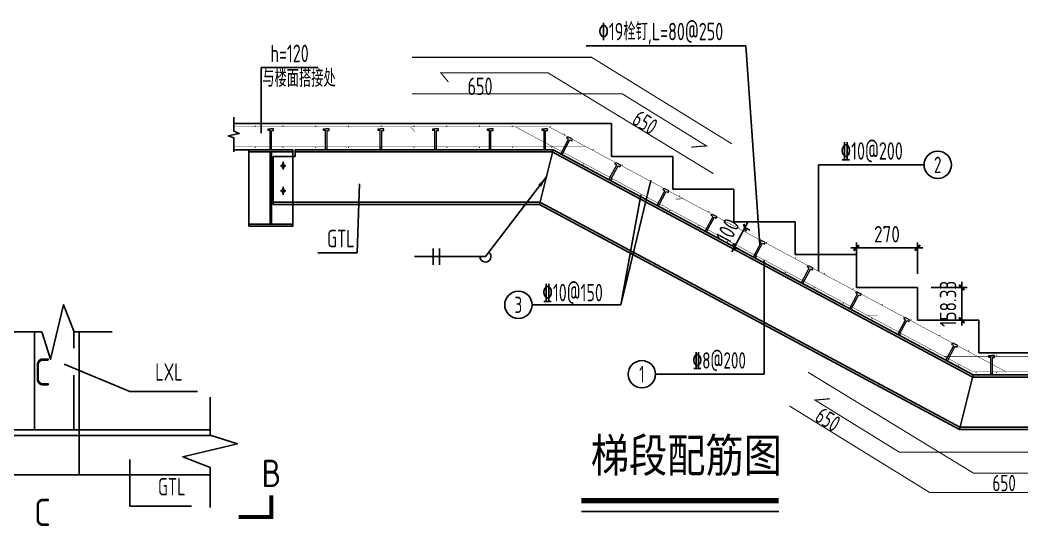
# Model space of a CAD drawing. Extents: x 180850 to 1399066, y 113487 to 334416.
# Drawn here: x 564763 to 573935, y 118602 to 123233 of the extents above; entities that cross this region are included whole.
import ezdxf
from ezdxf.enums import TextEntityAlignment as Align

# ---------------------------------------------------------------- set-up
doc = ezdxf.new("R2010")
doc.units = 0
doc.header["$LTSCALE"] = 1000
doc.linetypes.add('DASHED', pattern=[0.75, 0.5, -0.25])
for name, color, linetype in [('AXIS', 3, 'Continuous'), ('DIM', 146, 'Continuous'), ('DOTE', 1, 'Continuous'), ('GL', 150, 'Continuous'), ('NUM', 7, 'Continuous'), ('PUB_TEXT', 7, 'Continuous'), ('REIN', 1, 'Continuous'), ('STPM_RBEAM_NUM', 7, 'Continuous'), ('TEXT', 7, 'Continuous'), ('THIN', 7, 'Continuous'), ('WELD', 7, 'Continuous'), ('型钢', 6, 'Continuous'), ('引出线', 3, 'Continuous'), ('柱梁', 2, 'Continuous'), ('踏步', 204, 'Continuous')]:
    doc.layers.add(name, color=color, linetype=linetype)
doc.layers.add('螺栓', color=15, linetype='Continuous', lineweight=18)
doc.styles.get("Standard").update_dxf_attribs({"font": 'gbenor.shx', "bigfont": 'gbcbig.shx'})
doc.styles.add('TSSD_Dimension', font='Tssdeng.shx', dxfattribs={"width": 0.8, "bigfont": 'hztxt.shx'})
doc.styles.add('TSSD_Label', font='tssdeng.shx', dxfattribs={"width": 0.7, "bigfont": 'hztxt.shx'})
doc.styles.add('TSSD_Norm', font='tssdeng.shx', dxfattribs={"bigfont": 'hztxt.shx'})
doc.styles.add('TSSD_Num', font='Tssdeng.shx', dxfattribs={"width": 0.7, "bigfont": 'hztxt.shx'})
doc.styles.add('TSSD_Rein', font='Tssdeng.shx', dxfattribs={"width": 0.7, "bigfont": 'hztxt.shx'})
doc.dimstyles.new('TSSD_25_50', dxfattribs={"dimtxt": 150, "dimasz": 50, "dimexe": 50, "dimexo": 125, "dimgap": 50, "dimtad": 1, "dimdec": 0, "dimlfac": 0.5, "dimzin": 0, "dimdsep": 46, "dimtxsty": 'TSSD_Dimension', "dimblk": 'ARCHTICK', "dimcen": 0, "dimdle": 50, "dimclrt": 7, "dimadec": 0, "dimazin": 0, "dimtfac": 1, "dimtdec": 0, "dimtix": 1, "dimtmove": 2, "dimatfit": 3, "dimfxl": 1, "dimtolj": 1, "dimtzin": 0, "dimarcsym": 0})
doc.dimstyles.new('TSSD_LEADER_STYLE_100.0', dxfattribs={"dimtxt": 300, "dimasz": 100, "dimexe": 100, "dimexo": 250, "dimgap": 0.09, "dimtad": 0, "dimtih": 1, "dimtoh": 1, "dimdec": 4, "dimzin": 0, "dimdsep": 46, "dimtxsty": 'Standard', "dimcen": 0.09, "dimdle": 100, "dimclrt": 7, "dimadec": 0, "dimazin": 0, "dimtfac": 1, "dimtdec": 4, "dimtofl": 0, "dimtmove": 0, "dimatfit": 3, "dimfxl": 1, "dimtolj": 1, "dimtzin": 0, "dimarcsym": 0})

# ---------------------------------------------------------------- blocks, each defined once
blk = doc.blocks.new('_ArchTick')
at = {"color": 0, "linetype": 'ByBlock', "const_width": 0.4}
blk.add_lwpolyline([(-0.5, -0.5), (0.5, 0.5)], dxfattribs=at)
blk = doc.blocks.new('*D1620')
at = {"layer": 'AXIS', "color": 0, "lineweight": -2, "transparency": 16777216}
for p, q in [((572419.3, 120927.2), (572419.3, 121197.7)), ((572979.3, 120910.7), (572979.3, 121197.7)), ((572369.3, 121147.7), (573029.3, 121147.7))]:
    blk.add_line(p, q, dxfattribs=at)
at = {"layer": 'Defpoints', "color": 0, "transparency": 16777216}
for p in [(572979.3, 121147.7), (572419.3, 120802.2), (572979.3, 120785.7)]:
    blk.add_point(p, dxfattribs=at)
at = {"layer": 'AXIS', "color": 0, "lineweight": -2, "transparency": 16777216, "xscale": 50, "yscale": 50, "zscale": 50, "rotation": 180}
blk.add_blockref('_ArchTick', (572419.3, 121147.7), dxfattribs=at)
at = {"layer": 'AXIS', "color": 0, "lineweight": -2, "transparency": 16777216, "xscale": 50, "yscale": 50, "zscale": 50}
blk.add_blockref('_ArchTick', (572979.3, 121147.7), dxfattribs=at)
at = {"layer": 'AXIS', "color": 7, "transparency": 16777216, "insert": (572699.3, 121272.7), "char_height": 150, "attachment_point": 5, "style": 'TSSD_Dimension'}
blk.add_mtext('\\A1;270', dxfattribs=at)
blk = doc.blocks.new('*D1621')
at = {"layer": 'AXIS', "color": 0, "lineweight": -2, "transparency": 16777216}
for p, q in [((573384, 120785.7), (573384, 120835.7)), ((573104.3, 120785.7), (573434, 120785.7)), ((573384, 120485.7), (573384, 120785.7)), ((573104.3, 120485.7), (573434, 120485.7)), ((573384, 120485.7), (573384, 120435.7))]:
    blk.add_line(p, q, dxfattribs=at)
at = {"layer": 'Defpoints', "color": 0, "transparency": 16777216}
for p in [(572979.3, 120785.7), (573384, 120785.7), (572979.3, 120485.7)]:
    blk.add_point(p, dxfattribs=at)
at = {"layer": 'AXIS', "color": 0, "lineweight": -2, "transparency": 16777216, "xscale": 50, "yscale": 50, "zscale": 50}
for p, rotation in [((573384, 120785.7), 270), ((573384, 120485.7), 90)]:
    blk.add_blockref('_ArchTick', p, dxfattribs=dict(at, rotation=rotation))
at = {"layer": 'AXIS', "color": 7, "transparency": 16777216, "insert": (573259, 120635.7), "char_height": 150, "attachment_point": 5, "rotation": 90, "style": 'TSSD_Dimension'}
blk.add_mtext('\\A1;158.33', dxfattribs=at)
blk = doc.blocks.new('ts_reino')
at = {"color": 0, "linetype": 'ByBlock', "lineweight": -2}
blk.add_circle((0, 0), 0.5, dxfattribs=at)
at = {"color": 0, "linetype": 'ByBlock', "lineweight": -2, "style": 'TSSD_Num', "width": 0.7}
blk.add_attdef('A', text='', height=0.6, dxfattribs=at).set_placement((0, 0), align=Align.MIDDLE_CENTER)
blk = doc.blocks.new('*D1622')
at = {"layer": 'AXIS', "color": 0, "lineweight": -2, "transparency": 16777216}
for p, q in [((571398.8, 121332.4), (571422.4, 121376.4)), ((571398.8, 121332.4), (571304.4, 121156.1)), ((571409.5, 121326.7), (571442.9, 121308.8)), ((571304.4, 121156.1), (571280.8, 121112)), ((571315, 121150.4), (571348.5, 121132.5))]:
    blk.add_line(p, q, dxfattribs=at)
at = {"layer": 'Defpoints', "color": 0, "transparency": 16777216}
for p in [(571299.3, 121385.7), (571204.8, 121209.4), (571304.4, 121156.1)]:
    blk.add_point(p, dxfattribs=at)
at = {"layer": 'AXIS', "color": 0, "lineweight": -2, "transparency": 16777216, "xscale": 50, "yscale": 50, "zscale": 50}
for p, rotation in [((571398.8, 121332.4), 241.8214098901416), ((571304.4, 121156.1), 61.82140989014161)]:
    blk.add_blockref('_ArchTick', p, dxfattribs=dict(at, rotation=rotation))
at = {"layer": 'AXIS', "color": 7, "transparency": 16777216, "insert": (571241.4, 121303.3), "char_height": 150, "attachment_point": 5, "rotation": 61.82141, "style": 'TSSD_Dimension'}
blk.add_mtext('\\A1;100', dxfattribs=at)
blk = doc.blocks.new('_WELD006')
at = {"color": 0, "linetype": 'ByBlock'}
for p, q in [((0, 0), (0, 0.5)), ((0.4, 0), (0.4, 0.5))]:
    blk.add_line(p, q, dxfattribs=at)

msp = doc.modelspace()

# ---------------------------------------------------------------- hatches: boundary and pattern name
at = {"layer": 'DIM'}
for points in [[(567172.95, 121924.07), (567184.95, 121900.07), (567172.95, 121876.07), (567160.95, 121900.07)], [(567172.95, 121694.62), (567184.95, 121670.62), (567172.95, 121646.62), (567160.95, 121670.62)]]:
    msp.add_hatch(color=256, dxfattribs=at).paths.add_polyline_path(points)

# ---------------------------------------------------------------- linework, layer by layer
for p, q in [((567172.95, 121924.07), (567160.95, 121900.07)), ((567172.95, 121876.07), (567160.95, 121900.07)), ((567172.95, 121924.07), (567184.95, 121900.07)), ((567172.95, 121876.07), (567184.95, 121900.07)), ((567172.95, 121694.62), (567160.95, 121670.62)), ((567172.95, 121646.62), (567160.95, 121670.62)), ((567172.95, 121694.62), (567184.95, 121670.62)), ((567172.95, 121646.62), (567184.95, 121670.62))]:
    msp.add_line(p, q, dxfattribs=at)
at = {"layer": 'DOTE'}
for p, q in [((567196.95, 121900.07), (567148.95, 121900.07)), ((567172.95, 121936.07), (567172.95, 121864.07)), ((567196.95, 121670.62), (567148.95, 121670.62)), ((567172.95, 121706.62), (567172.95, 121634.62))]:
    msp.add_line(p, q, dxfattribs=at)
at = {"layer": 'GL'}
for p, q in [((567281.31, 122045.7), (569643.75, 122045.7)), ((567281.31, 121985.7), (567281.31, 122045.7)), ((567281.31, 122025.7), (569643.75, 122025.7)), ((569518.26, 121545.7), (569643.75, 122045.7)), ((573479.64, 119968.07), (569634.31, 122028.07)), ((573489.08, 119985.7), (569643.75, 122045.7)), ((567080.7, 121545.7), (567080.7, 121985.7)), ((567080.7, 121985.7), (567281.31, 121985.7)), ((567080.7, 121565.7), (569518.26, 121565.7)), ((567080.7, 121545.7), (569518.26, 121545.7)), ((573363.59, 119485.7), (569518.26, 121545.7)), ((573373.04, 119503.33), (569527.7, 121563.33)), ((573363.59, 119485.7), (573489.08, 119985.7)), ((573489.08, 119985.7), (575433.61, 119985.7)), ((573489.08, 119965.7), (575433.61, 119965.7)), ((566502.57, 119481.18), (563704.47, 119481.18)), ((566502.57, 119431.18), (563704.47, 119431.18)), ((565305.7, 119071.18), (565305.7, 119481.18)), ((573363.59, 119505.7), (575637.86, 119505.7)), ((573363.59, 119485.7), (575637.86, 119485.7)), ((566502.57, 119071.18), (563704.47, 119071.18))]:
    msp.add_line(p, q, dxfattribs=at)
msp.add_lwpolyline([(566502.57, 119781.18), (566502.57, 119481.18), (566502.57, 119434.18), (566752.57, 119354.18), (566253.2, 119235.86), (566502.57, 119138.18), (566502.57, 119071.18), (566502.57, 118771.18)], dxfattribs=at)
at = {"layer": 'NUM', "const_width": 50}
msp.add_lwpolyline([(569903.15, 118833.05), (571708.35, 118833.05)], dxfattribs=at)
at = {"layer": 'REIN'}
for points, const_width in [([(568352.47, 122891.69), (569996.61, 122891.69), (571280.2, 122099.86)], 10), ([(568685.54, 122665.28), (568615.81, 122749.83), (569597.16, 122749.83), (571111.94, 121826.44)], 10), ([(568352.47, 122558.7), (570274.9, 122558.7), (571046.94, 122081.67), (570909.68, 122070.16)], 10), ([(569606.88, 122254.86), (566719.59, 122254.86)], 4), ([(568338.74, 122254.86), (568379.73, 122209.94)], 4), ([(569301.74, 122254.86), (573479.94, 120016.54)], 4), ([(569606.88, 122254.86), (573785.08, 120016.54)], 4), ([(569939.26, 122076.8), (566719.59, 122076.8)], 4), ([(570836.59, 121596.09), (570766, 121595.02)], 4), ([(572516.31, 120532.77), (572613.54, 120532.46)], 4), ([(573221.74, 120154.86), (575898.88, 120154.86)], 4), ([(574402.1, 119170.96), (574471.84, 119086.41), (573490.49, 119086.41), (571975.71, 120009.81)], 10), ([(573479.94, 120016.54), (575891.76, 120016.54)], 4), ([(574735.18, 118908.19), (573091.04, 118908.19), (571807.45, 119700.02)], 10), ([(574735.18, 119277.54), (572812.74, 119277.54), (572040.7, 119754.57), (572177.97, 119766.08)], 10)]:
    msp.add_lwpolyline(points, dxfattribs=dict(at, const_width=const_width))
at = {"layer": 'REIN', "const_width": 5}
for points in [[(566913.9, 122262.84, 1), (566918.9, 122262.84, 1)], [(567167.28, 122262.84, 1), (567172.28, 122262.84, 1)], [(567467.28, 122262.84, 1), (567472.28, 122262.84, 1)], [(567767.28, 122262.84, 1), (567772.28, 122262.84, 1)], [(568067.28, 122262.84, 1), (568072.28, 122262.84, 1)], [(568367.28, 122262.84, 1), (568372.28, 122262.84, 1)], [(568667.28, 122262.84, 1), (568672.28, 122262.84, 1)], [(568967.28, 122262.84, 1), (568972.28, 122262.84, 1)], [(569267.28, 122262.84, 1), (569272.28, 122262.84, 1)], [(569614.94, 122259.11, 1), (569619.94, 122259.11, 1)], [(569743.65, 122189.41, 1), (569748.65, 122189.41, 1)], [(566914.16, 122067.85, 1), (566919.16, 122067.85, 1)], [(567167.54, 122067.85, 1), (567172.54, 122067.85, 1)], [(567467.28, 122066.34, 1), (567472.28, 122066.34, 1)], [(567767.28, 122066.34, 1), (567772.28, 122066.34, 1)], [(568067.28, 122066.34, 1), (568072.28, 122066.34, 1)], [(568367.28, 122066.34, 1), (568372.28, 122066.34, 1)], [(568667.28, 122066.34, 1), (568672.28, 122066.34, 1)], [(568967.28, 122066.34, 1), (568972.28, 122066.34, 1)], [(569267.28, 122066.34, 1), (569272.28, 122066.34, 1)], [(569629.73, 122068.52, 1), (569634.73, 122068.52, 1)], [(570008.09, 122047.74, 1), (570013.09, 122047.74, 1)], [(569915.87, 121915.09, 1), (569920.87, 121915.09, 1)], [(570272.53, 121906.08, 1), (570277.53, 121906.08, 1)], [(570180.32, 121773.42, 1), (570185.32, 121773.42, 1)], [(570536.98, 121764.41, 1), (570541.98, 121764.41, 1)], [(570444.76, 121631.76, 1), (570449.76, 121631.76, 1)], [(570801.42, 121622.74, 1), (570806.42, 121622.74, 1)], [(570709.2, 121490.09, 1), (570714.2, 121490.09, 1)], [(571065.87, 121481.08, 1), (571070.87, 121481.08, 1)], [(570973.65, 121348.43, 1), (570978.65, 121348.43, 1)], [(571330.31, 121339.41, 1), (571335.31, 121339.41, 1)], [(571238.09, 121206.76, 1), (571243.09, 121206.76, 1)], [(571594.75, 121197.74, 1), (571599.75, 121197.74, 1)], [(571502.54, 121065.09, 1), (571507.54, 121065.09, 1)], [(571859.2, 121056.08, 1), (571864.2, 121056.08, 1)], [(571766.98, 120923.43, 1), (571771.98, 120923.43, 1)], [(572123.64, 120914.41, 1), (572128.64, 120914.41, 1)], [(572031.42, 120781.76, 1), (572036.42, 120781.76, 1)], [(572388.09, 120772.74, 1), (572393.09, 120772.74, 1)], [(572295.87, 120640.09, 1), (572300.87, 120640.09, 1)], [(572652.53, 120631.08, 1), (572657.53, 120631.08, 1)], [(572560.31, 120498.43, 1), (572565.31, 120498.43, 1)], [(572916.97, 120489.41, 1), (572921.97, 120489.41, 1)], [(572824.76, 120356.76, 1), (572829.76, 120356.76, 1)], [(573181.42, 120347.74, 1), (573186.42, 120347.74, 1)], [(573089.2, 120215.09, 1), (573094.2, 120215.09, 1)], [(573445.86, 120206.08, 1), (573450.86, 120206.08, 1)], [(573701.11, 120165.32, 1), (573706.11, 120165.32, 1)], [(573353.64, 120073.43, 1), (573358.64, 120073.43, 1)], [(573513.1, 120006, 1), (573518.1, 120006, 1)], [(573701.11, 120006, 1), (573706.11, 120006, 1)]]:
    msp.add_lwpolyline(points, format="xyb", close=True, dxfattribs=at)
at = {"layer": 'THIN'}
msp.add_lwpolyline([(569903.15, 118733.05), (571708.35, 118733.05)], dxfattribs=at)
at = {"layer": 'WELD'}
msp.add_line((569024.19, 121067.62), (568374.19, 121067.62), dxfattribs=at)
msp.add_arc((569024.19, 121067.62), 50, 180, 52.592318, dxfattribs=at)
at = {"layer": '型钢'}
for p, q in [((564895.7, 119481.18), (564895.7, 120377.94)), ((565305.7, 119481.18), (565305.7, 120377.94))]:
    msp.add_line(p, q, dxfattribs=at)
at = {"layer": '型钢', "linetype": 'DASHED'}
msp.add_line((565255.7, 119481.18), (565255.7, 120377.94), dxfattribs=at)
at = {"layer": '型钢'}
msp.add_lwpolyline([(564595.7, 120377.94), (564895.7, 120377.94), (564962.7, 120377.94), (565042.7, 120127.94), (565161.02, 120627.31), (565258.7, 120377.94), (565305.7, 120377.94), (565605.7, 120377.94)], dxfattribs=at)
at = {"layer": '引出线'}
for p, q in [((571408.96, 122998.58), (569947.44, 122998.58)), ((571535.57, 121175.17), (571408.96, 122998.58)), ((567489.12, 122798.03), (566970.22, 122798.03)), ((566970.22, 122798.03), (566970.22, 122196.54)), ((572072.72, 120933.88), (572072.72, 121907.84)), ((572072.72, 121907.84), (573039.04, 121907.84)), ((567870.2, 121735.46), (567849.63, 121103.39)), ((570261.91, 120626.14), (570539.48, 121764.41)), ((570447.26, 121631.76), (570261.91, 120626.14)), ((567849.63, 121103.39), (567489.33, 121103.39)), ((571575.73, 121036.65), (571575.73, 119990.88)), ((570261.91, 120626.14), (569450.15, 120626.14)), ((565168.74, 120082.39), (565769.15, 119832.94)), ((571575.73, 119990.88), (570580.62, 119990.88)), ((566389.35, 119832.94), (565769.15, 119832.94)), ((565769.15, 118783.42), (565769.15, 119211.17)), ((565769.15, 118783.42), (566332.18, 118783.42))]:
    msp.add_line(p, q, dxfattribs=at)
msp.add_lwpolyline([(566719.59, 122025.7), (566719.59, 122085.7), (566719.59, 122156.1), (566669.59, 122172.1), (566769.47, 122195.76), (566719.59, 122215.3), (566719.59, 122285.7), (566719.59, 122345.7)], dxfattribs=at)
at = {"layer": '引出线', "const_width": 35}
msp.add_lwpolyline([(566764.29, 118683.4), (567064.29, 118683.4), (567064.29, 118883.4)], dxfattribs=at)
at = {"layer": '柱梁'}
for p, q in [((566859.28, 121365.7), (566859.28, 122025.7)), ((567259.28, 121365.7), (567259.28, 122025.7))]:
    msp.add_line(p, q, dxfattribs=at)
for points in [[(566859.28, 122045.7), (567259.28, 122045.7), (567259.28, 122025.7), (566859.28, 122025.7)], [(567053.28, 122025.7), (567065.28, 122025.7), (567065.28, 121365.7), (567053.28, 121365.7)], [(566859.28, 121345.7), (567259.28, 121345.7), (567259.28, 121365.7), (566859.28, 121365.7)]]:
    msp.add_lwpolyline(points, close=True, dxfattribs=at)
at = {"layer": '螺栓'}
for p, q in [((567033.36, 122220.77), (567033.36, 122237.22)), ((567033.36, 122237.22), (567059.08, 122237.22)), ((567051.87, 122220.77), (567033.36, 122220.77)), ((567051.87, 122054.23), (567051.87, 122220.77)), ((567084.79, 122237.22), (567059.08, 122237.22)), ((567066.28, 122220.77), (567084.79, 122220.77)), ((567066.28, 122054.23), (567066.28, 122220.77)), ((567084.79, 122220.77), (567084.79, 122237.22)), ((567541.65, 122237.22), (567567.37, 122237.22)), ((567541.65, 122220.77), (567541.65, 122237.22)), ((567560.16, 122220.77), (567541.65, 122220.77)), ((567560.16, 122054.23), (567560.16, 122220.77)), ((567593.08, 122237.22), (567567.37, 122237.22)), ((567574.57, 122054.23), (567574.57, 122220.77)), ((567574.57, 122220.77), (567593.08, 122220.77)), ((567593.08, 122220.77), (567593.08, 122237.22)), ((568041.65, 122237.22), (568067.37, 122237.22)), ((568041.65, 122220.77), (568041.65, 122237.22)), ((568060.16, 122220.77), (568041.65, 122220.77)), ((568060.16, 122054.23), (568060.16, 122220.77)), ((568093.08, 122237.22), (568067.37, 122237.22)), ((568074.57, 122054.23), (568074.57, 122220.77)), ((568074.57, 122220.77), (568093.08, 122220.77)), ((568093.08, 122220.77), (568093.08, 122237.22)), ((568541.65, 122220.77), (568541.65, 122237.22)), ((568541.65, 122237.22), (568567.37, 122237.22)), ((568560.16, 122220.77), (568541.65, 122220.77)), ((568560.16, 122054.23), (568560.16, 122220.77)), ((568593.08, 122237.22), (568567.37, 122237.22)), ((568574.57, 122220.77), (568593.08, 122220.77)), ((568574.57, 122054.23), (568574.57, 122220.77)), ((568593.08, 122220.77), (568593.08, 122237.22)), ((569041.65, 122220.77), (569041.65, 122237.22)), ((569041.65, 122237.22), (569067.37, 122237.22)), ((569060.16, 122220.77), (569041.65, 122220.77)), ((569060.16, 122054.23), (569060.16, 122220.77)), ((569093.08, 122237.22), (569067.37, 122237.22)), ((569074.57, 122220.77), (569093.08, 122220.77)), ((569074.57, 122054.23), (569074.57, 122220.77)), ((569093.08, 122220.77), (569093.08, 122237.22)), ((569541.65, 122237.22), (569567.37, 122237.22)), ((569541.65, 122220.77), (569541.65, 122237.22)), ((569560.16, 122220.77), (569541.65, 122220.77)), ((569560.16, 122054.23), (569560.16, 122220.77)), ((569593.08, 122237.22), (569567.37, 122237.22)), ((569574.57, 122054.23), (569574.57, 122220.77)), ((569574.57, 122220.77), (569593.08, 122220.77)), ((569593.08, 122220.77), (569593.08, 122237.22)), ((569717.01, 122016.14), (569785.04, 122142.76)), ((569729.69, 122009.32), (569797.73, 122135.95)), ((569768.73, 122151.52), (569776.51, 122166.01)), ((569785.04, 122142.76), (569768.73, 122151.52)), ((569776.51, 122166.01), (569799.17, 122153.85)), ((569797.73, 122135.95), (569814.04, 122127.19)), ((569821.83, 122141.68), (569799.17, 122153.85)), ((569814.04, 122127.19), (569821.83, 122141.68)), ((567059.28, 122045.7), (567052.08, 122054.62)), ((567059.28, 122045.7), (567066.48, 122054.62)), ((567567.57, 122045.7), (567560.37, 122054.62)), ((567567.57, 122045.7), (567574.77, 122054.62)), ((568067.57, 122045.7), (568060.37, 122054.62)), ((568067.57, 122045.7), (568074.77, 122054.62)), ((568567.57, 122045.7), (568560.37, 122054.62)), ((568567.57, 122045.7), (568574.77, 122054.62)), ((569067.57, 122045.7), (569060.37, 122054.62)), ((569067.57, 122045.7), (569074.77, 122054.62)), ((569567.57, 122045.7), (569560.37, 122054.62)), ((569567.57, 122045.7), (569574.77, 122054.62)), ((569719.5, 122005.12), (569717.37, 122016.39)), ((569719.5, 122005.12), (569730.06, 122009.57)), ((570157.75, 121780.03), (570225.78, 121906.65)), ((570170.43, 121773.21), (570238.47, 121899.84)), ((570209.47, 121915.41), (570217.25, 121929.9)), ((570225.78, 121906.65), (570209.47, 121915.41)), ((570217.25, 121929.9), (570239.91, 121917.74)), ((570238.47, 121899.84), (570254.78, 121891.08)), ((570262.57, 121905.57), (570239.91, 121917.74)), ((570254.78, 121891.08), (570262.57, 121905.57)), ((570160.24, 121769.01), (570158.11, 121780.28)), ((570160.24, 121769.01), (570170.8, 121773.46)), ((570598.49, 121543.92), (570666.52, 121670.54)), ((570611.17, 121537.1), (570679.21, 121663.73)), ((570650.21, 121679.3), (570657.99, 121693.79)), ((570666.52, 121670.54), (570650.21, 121679.3)), ((570657.99, 121693.79), (570680.65, 121681.62)), ((570679.21, 121663.73), (570695.52, 121654.97)), ((570703.31, 121669.46), (570680.65, 121681.62)), ((570695.52, 121654.97), (570703.31, 121669.46)), ((570600.98, 121532.9), (570598.85, 121544.16)), ((570600.98, 121532.9), (570611.54, 121537.35)), ((571090.95, 121443.19), (571098.73, 121457.68)), ((571107.26, 121434.43), (571090.95, 121443.19)), ((571098.73, 121457.68), (571121.39, 121445.51)), ((571144.05, 121433.34), (571121.39, 121445.51)), ((571039.23, 121307.81), (571107.26, 121434.43)), ((571051.91, 121300.99), (571119.95, 121427.62)), ((571119.95, 121427.62), (571136.26, 121418.85)), ((571136.26, 121418.85), (571144.05, 121433.34)), ((571041.72, 121296.79), (571039.59, 121308.05)), ((571041.72, 121296.79), (571052.28, 121301.24)), ((571479.97, 121071.7), (571548, 121198.32)), ((571492.65, 121064.88), (571560.69, 121191.51)), ((571531.69, 121207.08), (571539.47, 121221.57)), ((571548, 121198.32), (571531.69, 121207.08)), ((571539.47, 121221.57), (571562.13, 121209.4)), ((571560.69, 121191.51), (571577, 121182.74)), ((571584.79, 121197.23), (571562.13, 121209.4)), ((571577, 121182.74), (571584.79, 121197.23)), ((571482.46, 121060.68), (571480.33, 121071.94)), ((571482.46, 121060.68), (571493.02, 121065.13)), ((571972.43, 120970.97), (571980.21, 120985.46)), ((571980.21, 120985.46), (572002.87, 120973.29)), ((571920.71, 120835.58), (571988.74, 120962.21)), ((571933.39, 120828.77), (572001.43, 120955.39)), ((571988.74, 120962.21), (571972.43, 120970.97)), ((572001.43, 120955.39), (572017.74, 120946.63)), ((572025.53, 120961.12), (572002.87, 120973.29)), ((572017.74, 120946.63), (572025.53, 120961.12)), ((571923.2, 120824.57), (571921.07, 120835.83)), ((571923.2, 120824.57), (571933.76, 120829.02)), ((572361.45, 120599.47), (572429.48, 120726.1)), ((572374.13, 120592.66), (572442.17, 120719.28)), ((572413.17, 120734.86), (572420.95, 120749.35)), ((572429.48, 120726.1), (572413.17, 120734.86)), ((572420.95, 120749.35), (572443.61, 120737.18)), ((572442.17, 120719.28), (572458.48, 120710.52)), ((572466.27, 120725.01), (572443.61, 120737.18)), ((572458.48, 120710.52), (572466.27, 120725.01)), ((572363.94, 120588.46), (572361.81, 120599.72)), ((572363.94, 120588.46), (572374.5, 120592.91)), ((572802.19, 120363.36), (572870.22, 120489.99)), ((572814.87, 120356.55), (572882.91, 120483.17)), ((572853.91, 120498.75), (572861.69, 120513.24)), ((572870.22, 120489.99), (572853.91, 120498.75)), ((572861.69, 120513.24), (572884.35, 120501.07)), ((572882.91, 120483.17), (572899.22, 120474.41)), ((572907.01, 120488.9), (572884.35, 120501.07)), ((572899.22, 120474.41), (572907.01, 120488.9)), ((572804.68, 120352.35), (572802.55, 120363.61)), ((572804.68, 120352.35), (572815.24, 120356.8)), ((573242.93, 120127.25), (573310.96, 120253.88)), ((573255.61, 120120.44), (573323.65, 120247.06)), ((573294.65, 120262.64), (573302.43, 120277.13)), ((573310.96, 120253.88), (573294.65, 120262.64)), ((573302.43, 120277.13), (573325.09, 120264.96)), ((573323.65, 120247.06), (573339.96, 120238.3)), ((573347.75, 120252.79), (573325.09, 120264.96)), ((573339.96, 120238.3), (573347.75, 120252.79)), ((573633.36, 120162.1), (573659.08, 120162.1)), ((573633.36, 120145.65), (573633.36, 120162.1)), ((573684.79, 120162.1), (573659.08, 120162.1)), ((573684.79, 120145.65), (573684.79, 120162.1)), ((573245.42, 120116.24), (573243.29, 120127.5)), ((573245.42, 120116.24), (573255.98, 120120.69)), ((573651.87, 120145.65), (573633.36, 120145.65)), ((573651.87, 119994.23), (573651.87, 120145.65)), ((573666.28, 119994.23), (573666.28, 120145.65)), ((573666.28, 120145.65), (573684.79, 120145.65)), ((573659.28, 119985.7), (573652.08, 119994.62)), ((573659.28, 119985.7), (573666.48, 119994.62))]:
    msp.add_line(p, q, dxfattribs=at)
at = {"layer": '踏步'}
for p, q in [((566719.59, 122285.7), (570179.28, 122285.7)), ((570179.28, 122285.7), (570179.28, 121985.7)), ((566859.28, 122045.7), (566719.59, 122045.7)), ((570179.28, 121985.7), (570739.28, 121985.7)), ((570739.28, 121985.7), (570739.28, 121685.7)), ((570739.28, 121685.7), (571299.28, 121685.7)), ((571299.28, 121685.7), (571299.28, 121385.7)), ((571299.28, 121385.7), (571859.28, 121385.7)), ((571859.28, 121385.7), (571859.28, 121085.7)), ((571859.28, 121085.7), (572419.28, 121085.7)), ((572419.28, 121085.7), (572419.28, 120785.7)), ((572419.28, 120785.7), (572979.28, 120785.7)), ((572979.28, 120785.7), (572979.28, 120485.7)), ((572979.28, 120485.7), (573539.28, 120485.7)), ((573539.28, 120485.7), (573539.28, 120185.7)), ((573539.28, 120185.7), (575912.86, 120185.7))]:
    msp.add_line(p, q, dxfattribs=at)

# ---------------------------------------------------------------- block references
at = {"layer": 'NUM'}
ref = msp.add_blockref('ts_reino', (573164.04, 121907.84), dxfattribs=dict(at, xscale=250, yscale=250, zscale=250))
ref.add_attrib('2', '2', dxfattribs={"height": 150, "style": 'TSSD_Num', "width": 0.7}).set_placement((573164.04, 121907.84), align=Align.MIDDLE_CENTER)
ref = msp.add_blockref('ts_reino', (569325.15, 120626.14), dxfattribs=dict(at, xscale=250, yscale=250, zscale=250))
ref.add_attrib('4', '3', dxfattribs={"height": 150, "style": 'TSSD_Num', "width": 0.7}).set_placement((569325.15, 120626.14), align=Align.MIDDLE_CENTER)
ref = msp.add_blockref('ts_reino', (570455.62, 119990.88), dxfattribs=dict(at, xscale=250, yscale=250, zscale=250))
ref.add_attrib('1', '1', dxfattribs={"height": 150, "style": 'TSSD_Num', "width": 0.7}).set_placement((570455.62, 119990.88), align=Align.MIDDLE_CENTER)
at = {"layer": 'WELD', "xscale": 150, "yscale": 150, "zscale": 150}
msp.add_blockref('_WELD006', (568544.19, 121067.62), dxfattribs=at)
at = {"layer": 'WELD', "xscale": -150, "yscale": 150, "zscale": 150, "rotation": 180}
msp.add_blockref('_WELD006', (568544.19, 121067.62), dxfattribs=at)

# ---------------------------------------------------------------- texts
at = {"layer": 'PUB_TEXT'}
for s, p in [('C', (564967.95, 120011.95)), ('B', (567064.29, 119083.4)), ('C', (564967.95, 118726.57))]:
    msp.add_text(s, height=250, dxfattribs=at).set_placement(p, align=Align.MIDDLE_CENTER)
at = {"layer": 'STPM_RBEAM_NUM', "style": 'TSSD_Label', "width": 0.7}
for s, p in [('%%13019栓钉,L=80@250', (570057.94, 123048.12)), ('h=120', (567055.09, 122847.57)), ('与楼面搭接处', (566981.04, 122621.31)), ('650', (568860.35, 122546.95)), ('%%13210@200', (572276.05, 121954.46)), ('GTL', (567574.21, 121152.93)), ('%%13210@150', (569545.3, 120658.26))]:
    msp.add_text(s, height=160, dxfattribs=at).set_placement(p)
for s, p in [('LXL', (566126.63, 119882.94)), ('GTL', (566152.46, 118833.42))]:
    msp.add_text(s, height=160, dxfattribs=at).set_placement(p, align=Align.BOTTOM_CENTER)
at = {"layer": 'TEXT', "style": 'TSSD_Label', "width": 0.7}
for p in [(570354.55, 122288.14), (572028.31, 119568.96)]:
    msp.add_text('650', height=150, rotation=328.288918, dxfattribs=at).set_placement(p)
at = {"layer": 'TEXT', "width": 0.7}
for s, style, p in [('%%1328@200', 'TSSD_Rein', (570918.48, 120042.38)), ('650', 'TSSD_Label', (573665.4, 118919.88))]:
    msp.add_text(s, height=150, dxfattribs=dict(at, style=style)).set_placement(p)
at = {"layer": 'TEXT', "style": 'TSSD_Norm'}
msp.add_text('梯段配筋图', height=350, dxfattribs=at).set_placement((569988.03, 118956.52), align=Align.BOTTOM_LEFT)

# ---------------------------------------------------------------- dimensions: what is measured, and where the dimension line sits
at = {"layer": 'AXIS'}
dim = msp.add_aligned_dim(p1=(571299.28, 121385.7), p2=(571204.84, 121209.4), distance=112.93, dimstyle='TSSD_25_50', dxfattribs=at)
dim.commit()
dim.dimension.update_dxf_attribs({"geometry": '*D1622', "text_midpoint": (571241.42, 121303.25)})
dim = msp.add_linear_dim(base=(572979.28, 121147.69), p1=(572419.28, 120802.18), p2=(572979.28, 120785.7), text='270', dimstyle='TSSD_25_50', dxfattribs=at)
dim.commit()
dim.dimension.update_dxf_attribs({"geometry": '*D1620', "text_midpoint": (572699.28, 121272.69)})
dim = msp.add_linear_dim(base=(573384.05, 120785.7), p1=(572979.28, 120485.7), p2=(572979.28, 120785.7), angle=90, text='158.33', dimstyle='TSSD_25_50', dxfattribs=at)
dim.commit()
dim.dimension.update_dxf_attribs({"geometry": '*D1621', "text_midpoint": (573259.05, 120635.7)})

# ---------------------------------------------------------------- leaders
at = {"layer": 'WELD'}
msp.add_leader([(569581, 121795.7), (569024.19, 121067.62)], dimstyle='TSSD_LEADER_STYLE_100.0', dxfattribs=at)

doc.saveas('drawing.dxf')
